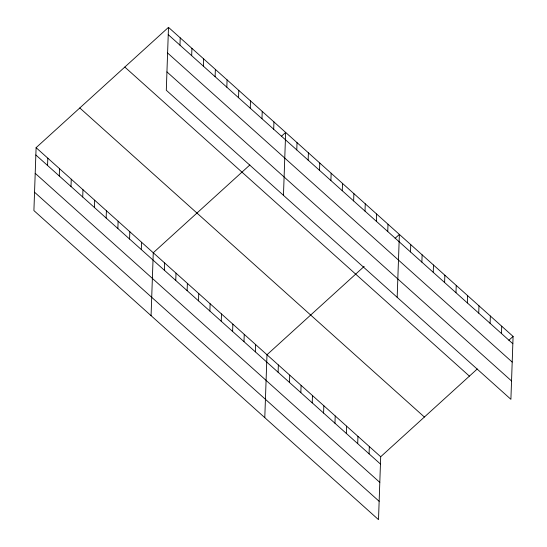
<?xml version="1.0" encoding="UTF-8"?>
<svg xmlns="http://www.w3.org/2000/svg" width="547" height="547" viewBox="0 0 547 547"><rect width="100%" height="100%" fill="white"/><g stroke="black" fill="none" stroke-linecap="round" stroke-linejoin="round"><path stroke-width="0.82" d="M168.497 27.35L166.302 90.255L510.898 399.324L513.093 336.419L168.497 27.35L36.102 147.676L33.907 210.581L378.503 519.65L380.698 456.745L477.292 368.958M47.562 165.481L47.821 158.186M59.281 175.99L59.534 168.695M71.001 186.5L71.254 179.197M82.713 197.009L82.966 189.706M94.433 207.518L94.686 200.216M106.145 218.027L106.398 210.725M117.865 228.537L118.118 221.234M129.577 239.039L129.83 231.743M141.297 249.548L141.55 242.253M151.068 315.667L153.269 252.762L249.856 164.968M164.38 270.259L164.64 262.957M179.956 45.155L180.216 37.859M175.758 280.454L176.011 273.158M191.676 55.664L191.929 48.368M187.129 290.655L187.382 283.36M203.388 66.173L203.648 58.878M198.499 300.857L198.752 293.554M215.108 76.683L215.361 69.38M209.87 311.052L210.123 303.756M226.82 87.192L227.08 79.889M221.241 321.253L221.494 313.957M238.54 97.701L238.793 90.399M232.612 331.455L232.865 324.152M250.252 108.21L250.512 100.908M243.983 341.649L244.242 334.354M261.972 118.72L262.225 111.417M255.353 351.851L255.613 344.555M273.691 129.222L273.944 121.926M264.789 417.655L266.984 354.75L364.179 266.41M283.462 195.341L285.657 132.436L281.411 136.292M278.102 372.247L278.355 364.952M296.775 149.933L297.028 142.63M289.472 382.449L289.725 375.153M308.146 160.134L308.405 152.832M300.843 392.65L301.096 385.348M319.516 170.329L319.776 163.033M312.214 402.845L312.467 395.549M330.894 180.531L331.147 173.228M323.585 413.047L323.845 405.751M342.265 190.732L342.518 183.43M334.955 423.248L335.215 415.946M353.636 200.927L353.888 193.631M346.333 433.443L346.586 426.147M365.006 211.128L365.259 203.826M357.704 443.644L357.957 436.349M376.377 221.33L376.63 214.027M369.075 453.846L369.328 446.543M387.748 231.525L388.008 224.229M397.177 297.329L399.378 234.424L395.125 238.287M410.496 251.928L410.749 244.625M421.867 262.122L422.12 254.827M433.238 272.324L433.491 265.022M444.608 282.525L444.861 275.223M455.979 292.72L456.232 285.425M467.35 302.922L467.61 295.619M478.721 313.123L478.981 305.821M490.098 323.318L490.351 316.022M501.469 333.52L501.722 326.217M508.847 340.282L513.093 336.419M168.244 34.652L512.84 343.721M167.601 52.997L512.197 362.066M166.938 71.903L511.541 380.972M124.805 67.055L469.401 376.124M79.794 107.971L424.39 417.04M36.102 147.676L380.698 456.745M35.849 154.972L380.445 464.041M35.206 173.324L379.803 482.392M34.55 192.229L379.146 501.298"/></g></svg>
